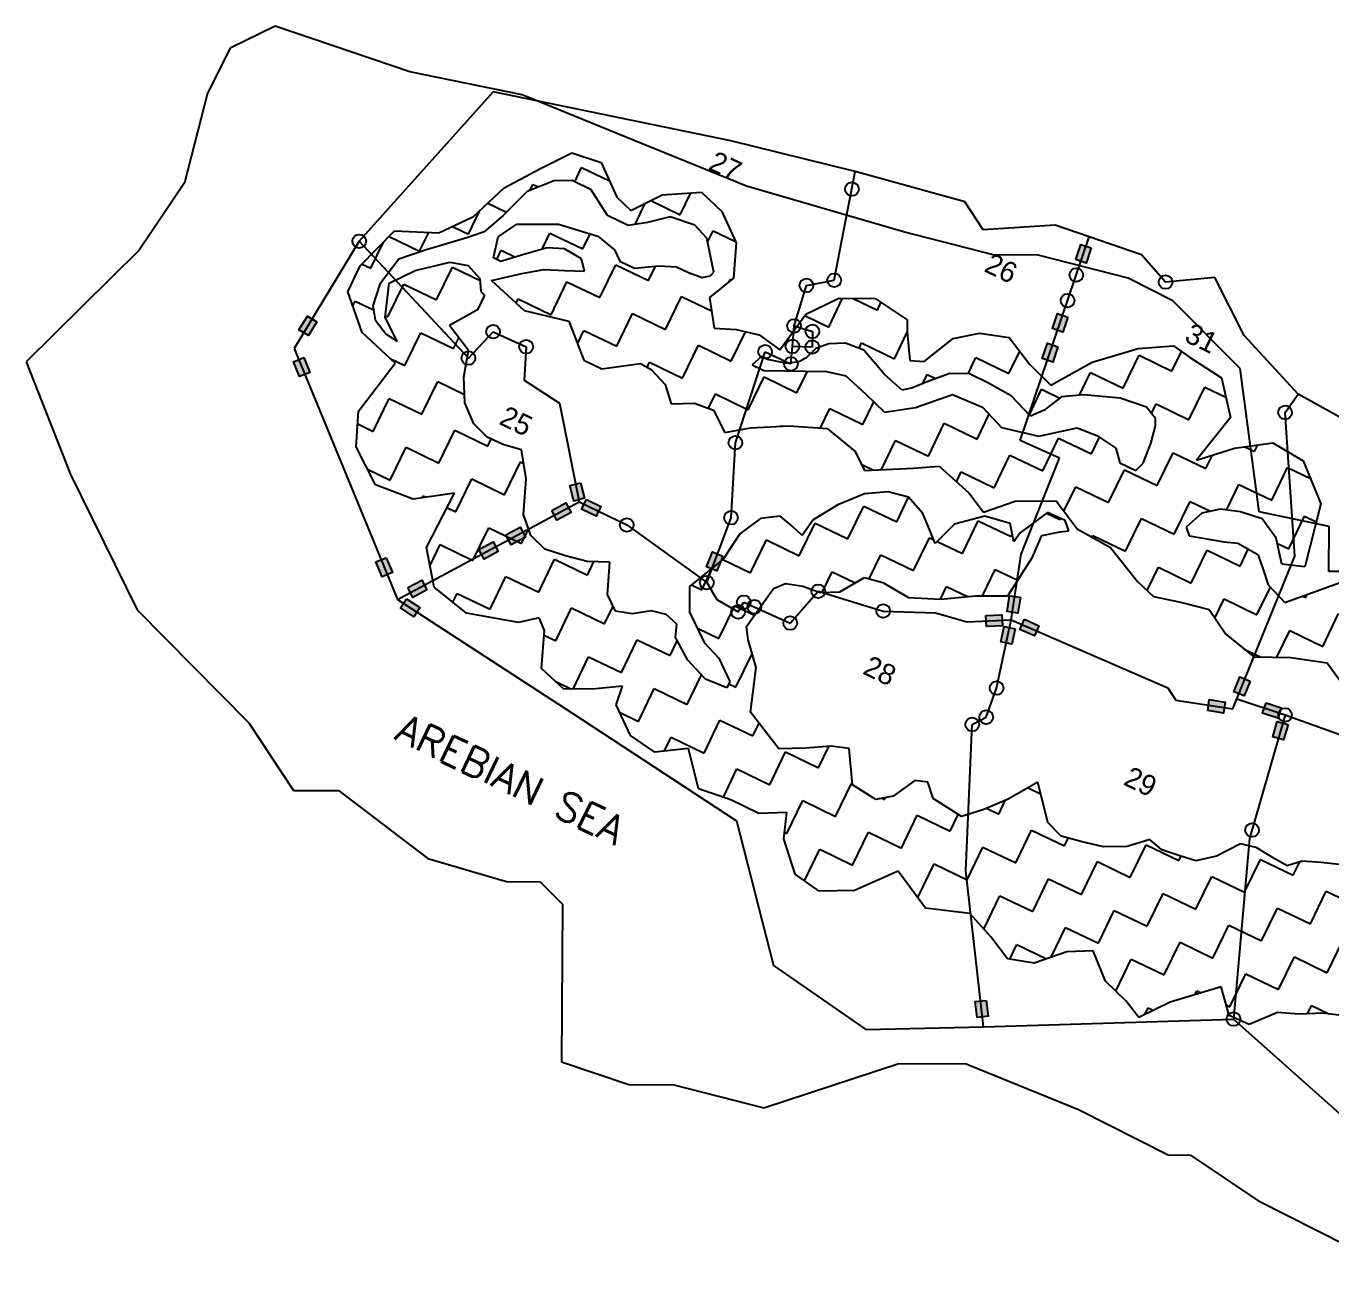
# Model space of a CAD drawing. Header units: metres. Extents: x 311750 to 314278, y 1901460 to 1902831.
# Drawn here: x 311750 to 312872, y 1901757 to 1902831 of the extents above; entities that cross this region are included whole.
import ezdxf

# ---------------------------------------------------------------- set-up
doc = ezdxf.new("R2010")
doc.units = ezdxf.units.M
doc.header["$MEASUREMENT"] = 0
for name, color, linetype in [('POLY_HATCH', 12, 'Continuous'), ('POLY_PARCEL', 6, 'Continuous'), ('TEXT_MAPOUT', 7, 'Continuous'), ('TEXT_PARCEL', 7, 'Continuous'), ('V_BOUND_LINE', 7, 'Continuous'), ('VILLAGE BOUNDRY', 1, 'Continuous')]:
    doc.layers.add(name, color=color, linetype=linetype)
doc.styles.get("Standard").update_dxf_attribs({"font": 'simplex.shx'})
doc.styles.add('TEXT_MAP', font='')
doc.styles.get('TEXT_MAP').set_extended_font_data('Kruti Dev 050')

msp = doc.modelspace()

# ---------------------------------------------------------------- hatches: boundary and pattern name
for points in [[(312652.6, 1902630.7), (312661.6, 1902627.6), (312666, 1902640.7), (312657, 1902643.7)], [(311984.5, 1902570.2), (311992.7, 1902565.2), (311999.8, 1902577), (311991.7, 1902581.9)], [(312632.5, 1902571.2), (312641.5, 1902568.1), (312645.9, 1902581.1), (312636.9, 1902584.2)], [(312623.8, 1902545.6), (312632.8, 1902542.5), (312637.2, 1902555.6), (312628.2, 1902558.6)], [(311985, 1902530), (311993.8, 1902533.6), (311988.6, 1902546.4), (311979.8, 1902542.7)], [(312220.9, 1902422.9), (312230.1, 1902425.3), (312226.6, 1902438.6), (312217.4, 1902436.2)], [(312218.6, 1902413), (312214.1, 1902421.4), (312201.9, 1902414.9), (312206.4, 1902406.5)], [(312240, 1902409.8), (312244.2, 1902418.3), (312231.8, 1902424.3), (312227.6, 1902415.8)], [(312179.2, 1902391.9), (312174.6, 1902400.3), (312162.5, 1902393.7), (312167.1, 1902385.3)], [(312155.9, 1902379.4), (312151.4, 1902387.8), (312139.3, 1902381.3), (312143.8, 1902372.9)], [(312056, 1902357.8), (312064.8, 1902361.4), (312059.5, 1902374.1), (312050.7, 1902370.5)], [(312335.1, 1902366.4), (312343.9, 1902362.8), (312349.1, 1902375.5), (312340.3, 1902379.1)], [(312094.6, 1902346.5), (312090.1, 1902354.9), (312078, 1902348.4), (312082.5, 1902340)], [(312083.3, 1902323.4), (312088.5, 1902331.3), (312077, 1902338.8), (312071.8, 1902330.9)], [(312593.5, 1902327.9), (312602.9, 1902326.5), (312605, 1902340.1), (312595.6, 1902341.5)], [(312589.5, 1902315.6), (312589.1, 1902325.1), (312575.4, 1902324.5), (312575.8, 1902315)], [(312617.2, 1902306.9), (312621, 1902315.7), (312608.4, 1902321.2), (312604.6, 1902312.4)], [(312588.2, 1902301.7), (312597.5, 1902299.7), (312600.4, 1902313.1), (312591.1, 1902315.1)], [(312788.6, 1902258.8), (312797.4, 1902255.2), (312802.6, 1902268), (312793.8, 1902271.6)], [(312779.6, 1902240.5), (312781.1, 1902249.9), (312767.5, 1902252.1), (312766.1, 1902242.7)], [(312826.3, 1902236), (312829.3, 1902245), (312816.3, 1902249.4), (312813.3, 1902240.4)], [(312822.2, 1902220), (312831.4, 1902217.4), (312835.2, 1902230.6), (312826, 1902233.2)], [(312567.7, 1901978.6), (312577.2, 1901979.7), (312575.6, 1901993.4), (312566.2, 1901992.3)]]:
    msp.add_hatch(color=256).paths.add_polyline_path(points)

# ---------------------------------------------------------------- linework, layer by layer
for points in [[(312666, 1902640.7), (312661.6, 1902627.6), (312652.6, 1902630.7), (312657, 1902643.7)], [(311999.8, 1902577), (311992.7, 1902565.2), (311984.5, 1902570.2), (311991.7, 1902581.9)], [(312645.9, 1902581.1), (312641.5, 1902568.1), (312632.5, 1902571.2), (312636.9, 1902584.2)], [(312637.2, 1902555.6), (312632.8, 1902542.5), (312623.8, 1902545.6), (312628.2, 1902558.6)], [(311988.6, 1902546.4), (311993.8, 1902533.6), (311985, 1902530), (311979.8, 1902542.7)], [(312226.6, 1902438.6), (312230.1, 1902425.3), (312220.9, 1902422.9), (312217.4, 1902436.2)], [(312201.9, 1902414.9), (312214.1, 1902421.4), (312218.6, 1902413), (312206.4, 1902406.5)], [(312231.8, 1902424.3), (312244.2, 1902418.3), (312240, 1902409.8), (312227.6, 1902415.8)], [(312162.5, 1902393.7), (312174.6, 1902400.3), (312179.2, 1902391.9), (312167.1, 1902385.3)], [(312139.3, 1902381.3), (312151.4, 1902387.8), (312155.9, 1902379.4), (312143.8, 1902372.9)], [(312059.5, 1902374.1), (312064.8, 1902361.4), (312056, 1902357.8), (312050.7, 1902370.5)], [(312349.1, 1902375.5), (312343.9, 1902362.8), (312335.1, 1902366.4), (312340.3, 1902379.1)], [(312078, 1902348.4), (312090.1, 1902354.9), (312094.6, 1902346.5), (312082.5, 1902340)], [(312077, 1902338.8), (312088.5, 1902331.3), (312083.3, 1902323.4), (312071.8, 1902330.9)], [(312605, 1902340.1), (312602.9, 1902326.5), (312593.5, 1902327.9), (312595.6, 1902341.5)], [(312575.4, 1902324.5), (312589.1, 1902325.1), (312589.5, 1902315.6), (312575.8, 1902315)], [(312608.4, 1902321.2), (312621, 1902315.7), (312617.2, 1902306.9), (312604.6, 1902312.4)], [(312600.4, 1902313.1), (312597.5, 1902299.7), (312588.2, 1902301.7), (312591.1, 1902315.1)], [(312802.6, 1902268), (312797.4, 1902255.2), (312788.6, 1902258.8), (312793.8, 1902271.6)], [(312767.5, 1902252.1), (312781.1, 1902249.9), (312779.6, 1902240.5), (312766.1, 1902242.7)], [(312816.3, 1902249.4), (312829.3, 1902245), (312826.3, 1902236), (312813.3, 1902240.4)], [(312835.2, 1902230.6), (312831.4, 1902217.4), (312822.2, 1902220), (312826, 1902233.2)], [(312575.6, 1901993.4), (312577.2, 1901979.7), (312567.7, 1901978.6), (312566.2, 1901992.3)]]:
    msp.add_lwpolyline(points, close=True)
for centre in [(312460.1, 1902691.3), (312036.3, 1902646.4), (312653.1, 1902617.4), (312421, 1902608.4), (312444.9, 1902612.8), (312729.9, 1902611.2), (312645.6, 1902595.3), (312151.5, 1902568.6), (312410.4, 1902573.6), (312426.1, 1902568.8), (312130.2, 1902545.9), (312179.9, 1902555.6), (312385.4, 1902551.3), (312408.9, 1902555.9), (312426, 1902555.4), (312407.6, 1902540.9), (312832.7, 1902499.1), (312359.9, 1902473.1), (312266.4, 1902402.3), (312356.1, 1902408.5), (312335.3, 1902352.8), (312431.1, 1902345.3), (312367.1, 1902335.9), (312362.2, 1902327.6), (312376.2, 1902331.9), (312487, 1902328.3), (312407, 1902317.9), (312584.5, 1902262), (312575.6, 1902237), (312832.6, 1902238.9), (312563.6, 1902230.7), (312804.3, 1902139.9), (312788.3, 1901977.3)]:
    msp.add_circle(centre, 5.89)
at = {"layer": 'POLY_HATCH'}
for p, q in [((312192.2, 1902708.9), (312219.3, 1902722.3)), ((312219.3, 1902722.3), (312244.3, 1902714.2)), ((312160.9, 1902692.2), (312192.2, 1902708.9)), ((312244.3, 1902714.2), (312257.9, 1902684.3)), ((312203.9, 1902698.4), (312180.9, 1902689.3)), ((312219.5, 1902698.6), (312203.9, 1902698.4)), ((312235.9, 1902690.7), (312219.5, 1902698.6)), ((312134.5, 1902667.6), (312160.9, 1902692.2)), ((312180.9, 1902689.3), (312160, 1902668.4)), ((312250, 1902668.4), (312235.9, 1902690.7)), ((312269.9, 1902672.8), (312297, 1902686.2)), ((312297, 1902686.2), (312330.7, 1902688.5)), ((312330.7, 1902688.5), (312348.2, 1902672)), ((312257.9, 1902684.3), (312269.9, 1902672.8)), ((312104.9, 1902653.6), (312134.5, 1902667.6)), ((312160, 1902668.4), (312143.9, 1902654.4)), ((312267.6, 1902659.9), (312250, 1902668.4)), ((312303.7, 1902667.3), (312284.4, 1902662.6)), ((312325.1, 1902660.1), (312303.7, 1902667.3)), ((312348.2, 1902672), (312360.4, 1902645.1)), ((312037, 1902625.1), (312066.7, 1902655.2)), ((312066.7, 1902655.2), (312104.9, 1902653.6)), ((312143.9, 1902654.4), (312129, 1902649.2)), ((312155.9, 1902650.2), (312172, 1902661.1)), ((312172, 1902661.1), (312207.6, 1902661)), ((312207.6, 1902661), (312241.5, 1902650.8)), ((312284.4, 1902662.6), (312267.6, 1902659.9)), ((312335.2, 1902649), (312325.1, 1902660.1)), ((312129, 1902649.2), (312092.9, 1902638.8)), ((312151.8, 1902632.1), (312155.9, 1902650.2)), ((312241.5, 1902650.8), (312256, 1902639.1)), ((312341.3, 1902619.7), (312335.2, 1902649)), ((312360.4, 1902645.1), (312358.1, 1902614.6)), ((312070.5, 1902630.9), (312054, 1902609.5)), ((312092.9, 1902638.8), (312070.5, 1902630.9)), ((312158, 1902629), (312151.8, 1902632.1)), ((312178, 1902634.9), (312158, 1902629)), ((312197.9, 1902640.8), (312178, 1902634.9)), ((312212.9, 1902639.8), (312197.9, 1902640.8)), ((312227.4, 1902631.2), (312212.9, 1902639.8)), ((312230, 1902620.7), (312227.4, 1902631.2)), ((312256, 1902639.1), (312260.5, 1902629.2)), ((312026.5, 1902602.8), (312037, 1902625.1)), ((312062.1, 1902610.2), (312084.4, 1902621.1)), ((312084.4, 1902621.1), (312114.3, 1902628.4)), ((312114.3, 1902628.4), (312130, 1902625.5)), ((312130, 1902625.5), (312140.1, 1902614.4)), ((312176.3, 1902618.7), (312195, 1902622)), ((312195, 1902622), (312213.2, 1902621.1)), ((312213.2, 1902621.1), (312230, 1902620.7)), ((312260.5, 1902629.2), (312273.1, 1902623.1)), ((312273.1, 1902623.1), (312294.3, 1902625.3)), ((312294.3, 1902625.3), (312309.3, 1902624.3)), ((312309.3, 1902624.3), (312319.4, 1902619.4)), ((312319.4, 1902619.4), (312331.3, 1902615.2)), ((312338.2, 1902616.5), (312341.3, 1902619.7)), ((312054, 1902609.5), (312048, 1902590.7)), ((312058.7, 1902580.8), (312062.1, 1902610.2)), ((312140.1, 1902614.4), (312140.9, 1902603.2)), ((312150.2, 1902612.7), (312176.3, 1902618.7)), ((312178.1, 1902586.9), (312150.2, 1902612.7)), ((312331.3, 1902615.2), (312338.2, 1902616.5)), ((312358.1, 1902614.6), (312337.5, 1902598.1)), ((312038.8, 1902567.8), (312026.5, 1902602.8)), ((312144.1, 1902600.1), (312138, 1902587.5)), ((312140.9, 1902603.2), (312144.1, 1902600.1)), ((312337.5, 1902598.1), (312341.7, 1902571.6)), ((312420.4, 1902583.7), (312448.8, 1902597.3)), ((312448.8, 1902597.3), (312480.1, 1902597)), ((312480.1, 1902597), (312507.6, 1902578.9)), ((312048, 1902590.7), (312050, 1902578.8)), ((312138, 1902587.5), (312113.9, 1902573.9)), ((312178.1, 1902586.9), (312216.6, 1902577.7)), ((312050, 1902578.8), (312059.6, 1902566.5)), ((312069, 1902560.3), (312058.7, 1902580.8)), ((312216.6, 1902577.7), (312229.4, 1902544.2)), ((312398.2, 1902552.9), (312420.4, 1902583.7)), ((312507.6, 1902578.9), (312507.7, 1902568.6)), ((312067.2, 1902541.5), (312038.8, 1902567.8)), ((312059.6, 1902566.5), (312069, 1902560.3)), ((312130.3, 1902552.4), (312113.9, 1902573.9)), ((312341.7, 1902571.6), (312360.4, 1902570.6)), ((312360.4, 1902570.6), (312380.2, 1902565.9)), ((312380.2, 1902565.9), (312398.2, 1902552.9)), ((312507.7, 1902568.6), (312509.8, 1902543.7)), ((312522.3, 1902542.8), (312547.1, 1902562.7)), ((312547.1, 1902562.7), (312569.7, 1902567.4)), ((312569.7, 1902567.4), (312595.4, 1902563.6)), ((312595.4, 1902563.6), (312613.1, 1902540.5)), ((312126.4, 1902529.5), (312130.3, 1902552.4)), ((312429.1, 1902554.1), (312420.5, 1902545.8)), ((312440.3, 1902558), (312429.1, 1902554.1)), ((312454.6, 1902558.8), (312440.3, 1902558)), ((312470.4, 1902552.8), (312454.6, 1902558.8)), ((312488.2, 1902531.8), (312470.4, 1902552.8)), ((312666.8, 1902542.5), (312706.2, 1902554.2)), ((312706.2, 1902554.2), (312736.8, 1902556.3)), ((312736.8, 1902556.3), (312750.5, 1902546.8)), ((312035.7, 1902500.3), (312067.2, 1902541.5)), ((312229.4, 1902544.2), (312245.1, 1902536.7)), ((312245.1, 1902536.7), (312278.2, 1902541.3)), ((312278.2, 1902541.3), (312287.3, 1902536)), ((312382.3, 1902547.2), (312374.3, 1902540.2)), ((312387.4, 1902544.8), (312382.3, 1902547.2)), ((312404.3, 1902541.2), (312387.4, 1902544.8)), ((312414.3, 1902542.6), (312404.3, 1902541.2)), ((312420.5, 1902545.8), (312414.3, 1902542.6)), ((312509.8, 1902543.7), (312522.3, 1902542.8)), ((312613.1, 1902540.5), (312631.2, 1902522.7)), ((312631.2, 1902522.7), (312666.8, 1902542.5)), ((312750.5, 1902546.8), (312777.9, 1902529)), ((312127.2, 1902507.4), (312126.4, 1902529.5)), ((312287.3, 1902536), (312299.5, 1902523.1)), ((312374.3, 1902540.2), (312384.4, 1902535.3)), ((312384.4, 1902535.3), (312438.1, 1902534.2)), ((312438.1, 1902534.2), (312455, 1902530.7)), ((312455, 1902530.7), (312472.1, 1902514.7)), ((312503.3, 1902518.2), (312488.2, 1902531.8)), ((312544.4, 1902532.6), (312527.6, 1902526.7)), ((312561.3, 1902532.2), (312544.4, 1902532.6)), ((312577.6, 1902524.3), (312561.3, 1902532.2)), ((312777.9, 1902529), (312785.7, 1902494.8)), ((312299.5, 1902523.1), (312304.6, 1902506.4)), ((312512.1, 1902520.2), (312503.3, 1902518.2)), ((312527.6, 1902526.7), (312512.1, 1902520.2)), ((312597.2, 1902513.3), (312577.6, 1902524.3)), ((312134.8, 1902489.2), (312127.2, 1902507.4)), ((312304.6, 1902506.4), (312324.8, 1902507.2)), ((312324.8, 1902507.2), (312341, 1902501.1)), ((312472.1, 1902514.7), (312488, 1902499.3)), ((312514.8, 1902503.4), (312546.5, 1902514.5)), ((312546.5, 1902514.5), (312572.3, 1902503.6)), ((312613.7, 1902496), (312597.2, 1902513.3)), ((312640.3, 1902512.6), (312625.5, 1902501.2)), ((312659.6, 1902514.2), (312640.3, 1902512.6)), ((312690.9, 1902511.5), (312659.6, 1902514.2)), ((312713.5, 1902503.7), (312690.9, 1902511.5)), ((312033.7, 1902469.4), (312035.7, 1902500.3)), ((312341, 1902501.1), (312350.7, 1902481.8)), ((312488, 1902499.3), (312514.8, 1902503.4)), ((312572.3, 1902503.6), (312588.8, 1902486.3)), ((312625.5, 1902501.2), (312613.7, 1902496)), ((312721.2, 1902493.8), (312713.5, 1902503.7)), ((312146.5, 1902477.9), (312134.8, 1902489.2)), ((312350.7, 1902481.8), (312372.9, 1902486)), ((312372.9, 1902486), (312406.1, 1902487.6)), ((312406.1, 1902487.6), (312438.8, 1902485.4)), ((312438.8, 1902485.4), (312462.9, 1902465.5)), ((312588.8, 1902486.3), (312620.8, 1902478.6)), ((312620.8, 1902478.6), (312653.8, 1902486)), ((312653.8, 1902486), (312670.8, 1902479.3)), ((312717.1, 1902472.5), (312721.3, 1902487.5)), ((312721.3, 1902487.5), (312721.2, 1902493.8)), ((312785.7, 1902494.8), (312756.6, 1902458.2)), ((312160.8, 1902471.2), (312146.5, 1902477.9)), ((312670.8, 1902479.3), (312687.2, 1902468.3)), ((312789.2, 1902468.4), (312822.1, 1902473)), ((312822.1, 1902473), (312848.3, 1902457.5)), ((312050.3, 1902436.9), (312033.7, 1902469.4)), ((312175.8, 1902466.9), (312160.8, 1902471.2)), ((312180, 1902441.9), (312175.8, 1902466.9)), ((312462.9, 1902465.5), (312470.9, 1902449.3)), ((312687.2, 1902468.3), (312690.5, 1902455.9)), ((312710.5, 1902455.5), (312717.1, 1902472.5)), ((312756.6, 1902458.2), (312789.2, 1902468.4)), ((312470.9, 1902449.3), (312513.2, 1902451.2)), ((312513.2, 1902451.2), (312535.2, 1902452.9)), ((312535.2, 1902452.9), (312560.6, 1902430)), ((312690.5, 1902455.9), (312704.3, 1902449.2)), ((312704.3, 1902449.2), (312710.5, 1902455.5)), ((312848.3, 1902457.5), (312863.4, 1902420.6)), ((312177.5, 1902411.4), (312180, 1902441.9)), ((312082.7, 1902424.5), (312050.3, 1902436.9)), ((312118.2, 1902429.8), (312082.7, 1902424.5)), ((312094.2, 1902383), (312118.2, 1902429.8)), ((312471, 1902429), (312448, 1902419.6)), ((312491.4, 1902430.9), (312471, 1902429)), ((312508.7, 1902426.1), (312491.4, 1902430.9)), ((312560.6, 1902430), (312573.2, 1902413.3)), ((312448, 1902419.6), (312426.7, 1902406.7)), ((312521.1, 1902412.2), (312508.7, 1902426.1)), ((312573.2, 1902413.3), (312600.6, 1902422.7)), ((312600.6, 1902422.7), (312635.9, 1902423.2)), ((312635.9, 1902423.2), (312653.7, 1902399.1)), ((312863.4, 1902420.6), (312849.7, 1902366.4)), ((312184, 1902393.2), (312177.5, 1902411.4)), ((312381.6, 1902408), (312363.7, 1902394.7)), ((312398.5, 1902410), (312381.6, 1902408)), ((312408.3, 1902401.6), (312398.5, 1902410)), ((312426.7, 1902406.7), (312417.4, 1902393.2)), ((312526.9, 1902398.5), (312521.1, 1902412.2)), ((312574.4, 1902410), (312548.3, 1902402.9)), ((312596.2, 1902403.5), (312574.4, 1902410)), ((312628.3, 1902413), (312604.9, 1902395.5)), ((312643.5, 1902406.2), (312628.3, 1902413)), ((312646.6, 1902397.3), (312643.5, 1902406.2)), ((312761.1, 1902412.5), (312747.5, 1902400.4)), ((312776.7, 1902415.8), (312761.1, 1902412.5)), ((312794.2, 1902413.6), (312776.7, 1902415.8)), ((312813, 1902407.6), (312794.2, 1902413.6)), ((312825.1, 1902390.9), (312813, 1902407.6)), ((312363.7, 1902394.7), (312349.6, 1902373.1)), ((312417.4, 1902393.2), (312408.3, 1902401.6)), ((312531.6, 1902386.3), (312526.9, 1902398.5)), ((312548.3, 1902402.9), (312531.6, 1902386.3)), ((312599.5, 1902387.8), (312596.2, 1902403.5)), ((312604.9, 1902395.5), (312599.5, 1902387.8)), ((312623.4, 1902393.3), (312638.9, 1902396.5)), ((312638.9, 1902396.5), (312646.6, 1902397.3)), ((312653.7, 1902399.1), (312682.6, 1902382.8)), ((312747.5, 1902400.4), (312750.1, 1902393)), ((312196, 1902381.4), (312184, 1902393.2)), ((312615.5, 1902374.5), (312623.4, 1902393.3)), ((312750.1, 1902393), (312780.2, 1902387.8)), ((312780.2, 1902387.8), (312792.1, 1902386.7)), ((312792.1, 1902386.7), (312809.1, 1902376.9)), ((312829.8, 1902368.5), (312825.1, 1902390.9)), ((312100.8, 1902348.8), (312094.2, 1902383)), ((312213.8, 1902375.7), (312196, 1902381.4)), ((312232.3, 1902371), (312213.8, 1902375.7)), ((312349.6, 1902373.1), (312320.4, 1902349.3)), ((312594.3, 1902341.5), (312615.5, 1902374.5)), ((312682.6, 1902382.8), (312705.6, 1902353.7)), ((312809.1, 1902376.9), (312813.7, 1902363.9)), ((312252, 1902370.4), (312232.3, 1902371)), ((312249.8, 1902342.6), (312252, 1902370.4)), ((312813.7, 1902363.9), (312818.2, 1902350.8)), ((312849.7, 1902366.4), (312829.8, 1902368.5)), ((312392.6, 1902347.6), (312403.1, 1902352.1)), ((312403.1, 1902352.1), (312418, 1902349.8)), ((312418, 1902349.8), (312432.8, 1902344.1)), ((312449.6, 1902344.9), (312471, 1902357)), ((312471, 1902357), (312486.7, 1902352.9)), ((312486.7, 1902352.9), (312508.8, 1902340)), ((312705.6, 1902353.7), (312719.5, 1902340.7)), ((312818.2, 1902350.8), (312832.4, 1902335.7)), ((312832.4, 1902335.7), (312886.3, 1902355.2)), ((312128.6, 1902326.4), (312100.8, 1902348.8)), ((312256.6, 1902328.3), (312249.8, 1902342.6)), ((312320.4, 1902349.3), (312320.5, 1902327.3)), ((312369.5, 1902315.1), (312392.6, 1902347.6)), ((312432.8, 1902344.1), (312449.6, 1902344.9)), ((312508.8, 1902340), (312536.6, 1902338.5)), ((312536.6, 1902338.5), (312566.5, 1902341.4)), ((312566.5, 1902341.4), (312594.3, 1902341.5)), ((312719.5, 1902340.7), (312742.6, 1902335.9)), ((312271.1, 1902325.9), (312256.6, 1902328.3)), ((312287.6, 1902328.4), (312271.1, 1902325.9)), ((312300.2, 1902325.4), (312287.6, 1902328.4)), ((312320.5, 1902327.3), (312333.1, 1902301.2)), ((312742.6, 1902335.9), (312767.3, 1902329.6)), ((312767.3, 1902329.6), (312781.6, 1902308.4)), ((312173.2, 1902318.4), (312128.6, 1902326.4)), ((312191.2, 1902322.3), (312173.2, 1902318.4)), ((312195.7, 1902311.6), (312191.2, 1902322.3)), ((312309.5, 1902317.1), (312300.2, 1902325.4)), ((312308.3, 1902305.4), (312309.5, 1902317.1)), ((312193.2, 1902278.9), (312195.7, 1902311.6)), ((312318.9, 1902286.1), (312308.3, 1902305.4)), ((312370.8, 1902303.6), (312369.5, 1902315.1)), ((312781.6, 1902308.4), (312805.9, 1902288.8)), ((312333.1, 1902301.2), (312345.5, 1902287.6)), ((312377.6, 1902279.7), (312370.8, 1902303.6)), ((312334.1, 1902269.8), (312318.9, 1902286.1)), ((312345.5, 1902287.6), (312355.2, 1902267.7)), ((312805.9, 1902288.8), (312837.7, 1902288.3)), ((312837.7, 1902288.3), (312868.8, 1902283.6)), ((312868.8, 1902283.6), (312889.6, 1902255.3)), ((312212.2, 1902261.1), (312193.2, 1902278.9)), ((312372.9, 1902241.4), (312377.6, 1902279.7)), ((312239.9, 1902261.3), (312212.2, 1902261.1)), ((312262.9, 1902263.7), (312239.9, 1902261.3)), ((312257.3, 1902247.5), (312262.9, 1902263.7)), ((312352.6, 1902262.2), (312334.1, 1902269.8)), ((312355.2, 1902267.7), (312352.6, 1902262.2)), ((312269.7, 1902221.1), (312257.3, 1902247.5)), ((312397.3, 1902209.7), (312372.9, 1902241.4)), ((312290.5, 1902207), (312269.7, 1902221.1)), ((312319.6, 1902210.1), (312290.5, 1902207)), ((312328, 1902175.4), (312319.6, 1902210.1)), ((312420.2, 1902210.2), (312397.3, 1902209.7)), ((312442.2, 1902212.1), (312420.2, 1902210.2)), ((312457.8, 1902210.1), (312442.2, 1902212.1)), ((312460.6, 1902178.7), (312457.8, 1902210.1)), ((312514.2, 1902182.5), (312495.5, 1902168.9)), ((312525.5, 1902181), (312514.2, 1902182.5)), ((312356, 1902166), (312328, 1902175.4)), ((312480.6, 1902166.2), (312460.6, 1902178.7)), ((312529.9, 1902166.9), (312525.5, 1902181)), ((312619.9, 1902181), (312594.6, 1902166.4)), ((312628.6, 1902146.5), (312619.9, 1902181)), ((312379.9, 1902154.1), (312356, 1902166)), ((312495.5, 1902168.9), (312480.6, 1902166.2)), ((312554.4, 1902151.4), (312529.9, 1902166.9)), ((312594.6, 1902166.4), (312573.6, 1902157.6)), ((312404.2, 1902155), (312379.9, 1902154.1)), ((312401.6, 1902132.2), (312404.2, 1902155)), ((312573.6, 1902157.6), (312554.4, 1902151.4)), ((312640.2, 1902134.5), (312628.6, 1902146.5)), ((312411.3, 1902101.8), (312401.6, 1902132.2)), ((312658.2, 1902129.7), (312640.2, 1902134.5)), ((312676.4, 1902125.5), (312658.2, 1902129.7)), ((312696.9, 1902125.7), (312676.4, 1902125.5)), ((312716.4, 1902131.9), (312696.9, 1902125.7)), ((312726.8, 1902122.8), (312716.4, 1902131.9)), ((312794.3, 1902127.9), (312773.7, 1902117.3)), ((312807.9, 1902125), (312794.3, 1902127.9)), ((312823.9, 1902115.2), (312807.9, 1902125)), ((312742.2, 1902117.8), (312726.8, 1902122.8)), ((312756, 1902113.4), (312742.2, 1902117.8)), ((312773.7, 1902117.3), (312756, 1902113.4)), ((312834.4, 1902109), (312823.9, 1902115.2)), ((312499.8, 1902104.4), (312462.2, 1902087.8)), ((312523.5, 1902072.6), (312499.8, 1902104.4)), ((312847.4, 1902113.2), (312834.4, 1902109)), ((312863.8, 1902111.9), (312847.4, 1902113.2)), ((312879.2, 1902110.2), (312863.8, 1902111.9)), ((312431.9, 1902087.3), (312411.3, 1902101.8)), ((312462.2, 1902087.8), (312431.9, 1902087.3)), ((312561.6, 1902068.1), (312523.5, 1902072.6)), ((312579.5, 1902048), (312561.6, 1902068.1)), ((312593.9, 1902029.2), (312579.5, 1902048)), ((312667.7, 1902036), (312645, 1902035.1)), ((312678.2, 1902009.8), (312667.7, 1902036)), ((312616.9, 1902025.5), (312593.9, 1902029.2)), ((312645, 1902035.1), (312616.9, 1902025.5)), ((312695.9, 1901992.6), (312678.2, 1902009.8)), ((312777.7, 1902005), (312733.9, 1901991.9)), ((312784.5, 1901980.5), (312777.7, 1902005)), ((312706.9, 1901978.7), (312695.9, 1901992.6)), ((312733.9, 1901991.9), (312706.9, 1901978.7)), ((312801.7, 1901972.6), (312784.5, 1901980.5)), ((312826.1, 1901982.9), (312801.7, 1901972.6)), ((312844.9, 1901981.6), (312826.1, 1901982.9)), ((312865.4, 1901982.3), (312844.9, 1901981.6)), ((312883.4, 1901980.2), (312865.4, 1901982.3))]:
    msp.add_line(p, q, dxfattribs=at)
at = {"layer": 'POLY_HATCH', "linetype": 'Continuous'}
for p, q in [((312221.7, 1902697.6), (312227.6, 1902709.9)), ((312227.6, 1902709.9), (312251.5, 1902698.4)), ((312183.3, 1902690.2), (312185.7, 1902695.3)), ((312185.7, 1902695.3), (312190.4, 1902693.1)), ((312312.4, 1902669), (312321.5, 1902687.9)), ((312146.9, 1902679.2), (312163, 1902671.4)), ((312273.7, 1902660.9), (312282.4, 1902679)), ((312287, 1902681.3), (312312.4, 1902669)), ((312130.2, 1902652.4), (312140, 1902672.7)), ((312088.3, 1902637.8), (312096.1, 1902653.9)), ((312116.5, 1902659), (312130.2, 1902652.4)), ((312193.7, 1902639.6), (312200.4, 1902653.4)), ((312200.4, 1902653.4), (312228.6, 1902639.8)), ((312228.6, 1902639.8), (312234.9, 1902652.8)), ((312335.9, 1902645.6), (312340.7, 1902655.4)), ((312340.7, 1902655.4), (312360, 1902646.1)), ((312046.4, 1902623.2), (312057.2, 1902645.6)), ((312062, 1902650.5), (312088.3, 1902637.8)), ((312154.6, 1902630.7), (312158.5, 1902638.8)), ((312158.5, 1902638.8), (312170.8, 1902632.8)), ((312038.8, 1902626.8), (312046.4, 1902623.2)), ((312102.9, 1902595.9), (312116.6, 1902624.2)), ((312116.6, 1902624.2), (312140.2, 1902612.7)), ((312243.2, 1902597.9), (312256.9, 1902626.1)), ((312256.9, 1902626.1), (312285.1, 1902612.5)), ((312285.1, 1902612.5), (312291.2, 1902625)), ((312061, 1902581.3), (312074.7, 1902609.5)), ((312074.7, 1902609.5), (312102.9, 1902595.9)), ((312201.3, 1902583.2), (312215, 1902611.5)), ((312215, 1902611.5), (312243.2, 1902597.9)), ((312354.4, 1902611.7), (312355.3, 1902613.5)), ((312355.3, 1902613.5), (312356.2, 1902613.1)), ((312171.3, 1902593.2), (312173.1, 1902596.9)), ((312173.1, 1902596.9), (312201.3, 1902583.2)), ((312299.8, 1902570.6), (312313.4, 1902598.9)), ((312313.4, 1902598.9), (312339.3, 1902586.4)), ((312440.1, 1902572.6), (312452, 1902597.3)), ((312461.2, 1902597.2), (312482, 1902587.2)), ((312030.7, 1902590.7), (312032.7, 1902594.9)), ((312032.7, 1902594.9), (312048.6, 1902587.3)), ((312482, 1902587.2), (312485.1, 1902593.7)), ((312058.9, 1902582.3), (312061, 1902581.3)), ((312257.9, 1902556), (312271.5, 1902584.2)), ((312271.5, 1902584.2), (312299.8, 1902570.6)), ((312419.5, 1902582.5), (312440.1, 1902572.6)), ((312075.6, 1902539.4), (312089.3, 1902567.6)), ((312089.3, 1902567.6), (312117.5, 1902554)), ((312117.5, 1902554), (312122, 1902563.3)), ((312224.1, 1902558.1), (312229.6, 1902569.6)), ((312229.6, 1902569.6), (312257.9, 1902556)), ((312356.3, 1902543.3), (312368.5, 1902568.6)), ((312496.6, 1902545.3), (312507.7, 1902568.3)), ((312314.4, 1902528.7), (312328, 1902557)), ((312328, 1902557), (312356.3, 1902543.3)), ((312466.2, 1902554.4), (312468.4, 1902558.9)), ((312468.4, 1902558.9), (312496.6, 1902545.3)), ((312595.1, 1902532.7), (312604.4, 1902551.9)), ((312735.4, 1902534.6), (312743.6, 1902551.6)), ((312062.8, 1902545.6), (312075.6, 1902539.4)), ((312284, 1902537.9), (312286.1, 1902542.3)), ((312286.1, 1902542.3), (312314.4, 1902528.7)), ((312560, 1902532.2), (312566.8, 1902546.3)), ((312566.8, 1902546.3), (312595.1, 1902532.7)), ((312693.5, 1902520), (312707.1, 1902548.3)), ((312707.1, 1902548.3), (312735.4, 1902534.6)), ((312370.9, 1902501.4), (312384.6, 1902529.7)), ((312384.6, 1902529.7), (312412.8, 1902516)), ((312412.8, 1902516), (312421.8, 1902534.6)), ((312454.4, 1902530.8), (312454.7, 1902530.7)), ((312454.7, 1902530.7), (312454.8, 1902530.8)), ((312521.2, 1902524), (312524.9, 1902531.7)), ((312524.9, 1902531.7), (312532, 1902528.2)), ((312655.7, 1902513.9), (312665.2, 1902533.6)), ((312665.2, 1902533.6), (312693.5, 1902520)), ((312090.3, 1902497.5), (312103.9, 1902525.7)), ((312103.9, 1902525.7), (312126.9, 1902514.6)), ((312612.7, 1902497), (312623.3, 1902519)), ((312623.3, 1902519), (312638.8, 1902511.5)), ((312750, 1902492.7), (312763.6, 1902521)), ((312763.6, 1902521), (312781.8, 1902512.3)), ((312048.4, 1902482.8), (312062, 1902511.1)), ((312062, 1902511.1), (312090.3, 1902497.5)), ((312336.7, 1902502.7), (312342.7, 1902515.1)), ((312342.7, 1902515.1), (312370.9, 1902501.4)), ((312469.4, 1902488.8), (312478.8, 1902508.3)), ((312433.1, 1902485.8), (312441.1, 1902502.4)), ((312441.1, 1902502.4), (312469.4, 1902488.8)), ((312567.8, 1902476.1), (312578.1, 1902497.5)), ((312717.8, 1902498.2), (312721.7, 1902506.4)), ((312721.7, 1902506.4), (312750, 1902492.7)), ((312035, 1902489.3), (312048.4, 1902482.8)), ((312398.9, 1902487.3), (312399.2, 1902487.8)), ((312399.2, 1902487.8), (312400.2, 1902487.3)), ((312525.9, 1902461.5), (312539.5, 1902489.8)), ((312539.5, 1902489.8), (312567.8, 1902476.1)), ((312104.9, 1902455.6), (312118.5, 1902483.8)), ((312118.5, 1902483.8), (312146.8, 1902470.2)), ((312146.8, 1902470.2), (312149.8, 1902476.4)), ((312485.5, 1902450), (312497.6, 1902475.1)), ((312497.6, 1902475.1), (312525.9, 1902461.5)), ((312624.3, 1902448.9), (312637.9, 1902477.1)), ((312637.9, 1902477.1), (312666.2, 1902463.5)), ((312666.2, 1902463.5), (312673.1, 1902477.8)), ((312063, 1902440.9), (312076.6, 1902469.2)), ((312076.6, 1902469.2), (312104.9, 1902455.6)), ((312582.4, 1902434.2), (312596, 1902462.5)), ((312596, 1902462.5), (312624.3, 1902448.9)), ((312722.7, 1902436.2), (312736.4, 1902464.5)), ((312736.4, 1902464.5), (312764.6, 1902450.8)), ((312764.6, 1902450.8), (312770.3, 1902462.5)), ((312798, 1902469.6), (312806.5, 1902465.5)), ((312806.5, 1902465.5), (312809.3, 1902471.2)), ((312161.4, 1902428.3), (312175.1, 1902456.6)), ((312175.1, 1902456.6), (312177.7, 1902455.3)), ((312468.5, 1902454.4), (312478.2, 1902449.7)), ((312821.2, 1902423.6), (312834.8, 1902451.8)), ((312834.8, 1902451.8), (312854.6, 1902442.3)), ((312043.4, 1902450.4), (312063, 1902440.9)), ((312119.5, 1902413.7), (312133.2, 1902441.9)), ((312133.2, 1902441.9), (312161.4, 1902428.3)), ((312550.1, 1902439.5), (312554.1, 1902447.9)), ((312554.1, 1902447.9), (312582.4, 1902434.2)), ((312680.8, 1902421.6), (312694.5, 1902449.8)), ((312694.5, 1902449.8), (312722.7, 1902436.2)), ((312642.5, 1902414.3), (312652.6, 1902435.2)), ((312652.6, 1902435.2), (312680.8, 1902421.6)), ((312782.2, 1902415.1), (312792.9, 1902437.2)), ((312792.9, 1902437.2), (312821.2, 1902423.6)), ((312090.5, 1902425.7), (312091.3, 1902427.3)), ((312091.3, 1902427.3), (312093.6, 1902426.1)), ((312111.8, 1902417.4), (312119.5, 1902413.7)), ((312456.7, 1902390.3), (312470.3, 1902418.6)), ((312470.3, 1902418.6), (312498.6, 1902405)), ((312498.6, 1902405), (312508.8, 1902426.1)), ((312737.4, 1902394.3), (312751, 1902422.6)), ((312751, 1902422.6), (312768.6, 1902414.1)), ((312555.1, 1902377.7), (312568.8, 1902406)), ((312568.8, 1902406), (312597, 1902392.3)), ((312627.5, 1902412.5), (312638.9, 1902407)), ((312638.9, 1902407), (312639.5, 1902408)), ((312695.5, 1902379.7), (312709.1, 1902407.9)), ((312709.1, 1902407.9), (312737.4, 1902394.3)), ((312835.8, 1902381.7), (312849.4, 1902409.9)), ((312849.4, 1902409.9), (312859.5, 1902405.1)), ((312134.1, 1902371.8), (312147.8, 1902400)), ((312147.8, 1902400), (312176, 1902386.4)), ((312176, 1902386.4), (312182, 1902398.8)), ((312414.8, 1902375.7), (312428.4, 1902404)), ((312428.4, 1902404), (312456.7, 1902390.3)), ((312597, 1902392.3), (312598.1, 1902394.5)), ((312097.2, 1902367.4), (312105.9, 1902385.4)), ((312105.9, 1902385.4), (312134.1, 1902371.8)), ((312372.9, 1902361.1), (312386.5, 1902389.4)), ((312386.5, 1902389.4), (312414.8, 1902375.7)), ((312513.2, 1902363.1), (312526.9, 1902391.3)), ((312526.9, 1902391.3), (312530.3, 1902389.7)), ((312533.5, 1902388.1), (312555.1, 1902377.7)), ((312666.5, 1902391.8), (312667.2, 1902393.3)), ((312667.2, 1902393.3), (312695.5, 1902379.7)), ((312826.1, 1902386.3), (312835.8, 1902381.7)), ((312190.7, 1902344.5), (312204.3, 1902372.8)), ((312204.3, 1902372.8), (312232.6, 1902359.1)), ((312349, 1902372.6), (312372.9, 1902361.1)), ((312475, 1902356), (312485, 1902376.7)), ((312485, 1902376.7), (312513.2, 1902363.1)), ((312752, 1902352.4), (312765.6, 1902380.7)), ((312765.6, 1902380.7), (312793.9, 1902367)), ((312793.9, 1902367), (312800.9, 1902381.6)), ((312232.6, 1902359.1), (312238.2, 1902370.8)), ((312331, 1902346.5), (312340.1, 1902365.4)), ((312434.4, 1902344.2), (312443.1, 1902362.1)), ((312443.1, 1902362.1), (312463, 1902352.5)), ((312572.5, 1902341.4), (312583.4, 1902364.1)), ((312583.4, 1902364.1), (312602.8, 1902354.7)), ((312714, 1902345.9), (312723.7, 1902366)), ((312723.7, 1902366), (312752, 1902352.4)), ((312148.8, 1902329.9), (312162.4, 1902358.1)), ((312162.4, 1902358.1), (312190.7, 1902344.5)), ((312322.1, 1902350.8), (312331, 1902346.5)), ((312116.8, 1902335.9), (312120.5, 1902343.5)), ((312120.5, 1902343.5), (312148.8, 1902329.9)), ((312536.2, 1902338.5), (312541.5, 1902349.4)), ((312541.5, 1902349.4), (312559.6, 1902340.7)), ((312772.3, 1902322.2), (312780.3, 1902338.8)), ((312780.3, 1902338.8), (312808.5, 1902325.1)), ((312808.5, 1902325.1), (312820, 1902348.9)), ((312847.5, 1902341.2), (312850.4, 1902339.8)), ((312850.4, 1902339.8), (312851.9, 1902342.7)), ((312205.3, 1902302.6), (312218.9, 1902330.9)), ((312218.9, 1902330.9), (312247.2, 1902317.2)), ((312247.2, 1902317.2), (312254.6, 1902332.5)), ((312345.6, 1902304.6), (312359.3, 1902332.8)), ((312359.3, 1902332.8), (312376.3, 1902324.6)), ((312865, 1902297.9), (312878.7, 1902326.1)), ((312195.3, 1902307.4), (312205.3, 1902302.6)), ((312327.2, 1902313.5), (312345.6, 1902304.6)), ((312825.7, 1902288.5), (312836.8, 1902311.5)), ((312836.8, 1902311.5), (312865, 1902297.9)), ((312261.8, 1902275.3), (312275.5, 1902303.6)), ((312275.5, 1902303.6), (312303.7, 1902289.9)), ((312303.7, 1902289.9), (312309.8, 1902302.6)), ((312797.5, 1902295.6), (312811.8, 1902288.7)), ((312220.2, 1902261.2), (312233.6, 1902289)), ((312233.6, 1902289), (312261.8, 1902275.3)), ((312360.3, 1902262.7), (312373.9, 1902290.9)), ((312373.9, 1902290.9), (312374.5, 1902290.7)), ((312318.4, 1902248), (312330.6, 1902273.5)), ((312204.9, 1902267.9), (312218.9, 1902261.2)), ((312276.5, 1902233.4), (312290.1, 1902261.7)), ((312290.1, 1902261.7), (312318.4, 1902248)), ((312354.2, 1902265.6), (312360.3, 1902262.7)), ((312260.3, 1902241.2), (312276.5, 1902233.4)), ((312333, 1902206.1), (312346.6, 1902234.4)), ((312346.6, 1902234.4), (312374.9, 1902220.8)), ((312374.9, 1902220.8), (312380.2, 1902231.9)), ((312299, 1902207.9), (312304.7, 1902219.8)), ((312304.7, 1902219.8), (312333, 1902206.1)), ((312389.5, 1902178.9), (312403.1, 1902207.1)), ((312403.1, 1902207.1), (312431.4, 1902193.5)), ((312431.4, 1902193.5), (312440.3, 1902211.9)), ((312349.5, 1902168.2), (312361.2, 1902192.5)), ((312361.2, 1902192.5), (312389.5, 1902178.9)), ((312446, 1902151.6), (312459.7, 1902179.9)), ((312459.7, 1902179.9), (312460.6, 1902179.4)), ((312611.6, 1902176.2), (312622.4, 1902171)), ((312404.1, 1902137), (312417.8, 1902165.2)), ((312417.8, 1902165.2), (312446, 1902151.6)), ((312485.9, 1902167.2), (312487.9, 1902166.2)), ((312487.9, 1902166.2), (312488.6, 1902167.7)), ((312586.4, 1902153.6), (312592, 1902165.3)), ((312502.6, 1902124.3), (312516.2, 1902152.6)), ((312516.2, 1902152.6), (312544.5, 1902138.9)), ((312544.5, 1902138.9), (312551.4, 1902153.3)), ((312575.9, 1902158.6), (312586.4, 1902153.6)), ((312402.3, 1902137.9), (312404.1, 1902137)), ((312460.7, 1902109.7), (312474.3, 1902138)), ((312474.3, 1902138), (312502.6, 1902124.3)), ((312601, 1902111.7), (312614.6, 1902139.9)), ((312614.6, 1902139.9), (312642.9, 1902126.3)), ((312559.1, 1902097), (312572.7, 1902125.3)), ((312572.7, 1902125.3), (312601, 1902111.7)), ((312642.9, 1902126.3), (312646.1, 1902132.9)), ((312699.4, 1902099), (312713.1, 1902127.3)), ((312713.1, 1902127.3), (312741.3, 1902113.6)), ((312419.3, 1902096.2), (312432.4, 1902123.3)), ((312432.4, 1902123.3), (312460.7, 1902109.7)), ((312741.3, 1902113.6), (312743.2, 1902117.5)), ((312797.8, 1902086.4), (312811.5, 1902114.6)), ((312811.5, 1902114.6), (312839.7, 1902101)), ((312517.2, 1902082.4), (312530.8, 1902110.7)), ((312530.8, 1902110.7), (312559.1, 1902097)), ((312657.5, 1902084.4), (312671.2, 1902112.7)), ((312671.2, 1902112.7), (312699.4, 1902099)), ((312839.7, 1902101), (312845.3, 1902112.5)), ((312615.6, 1902069.8), (312629.3, 1902098)), ((312629.3, 1902098), (312657.5, 1902084.4)), ((312755.9, 1902071.7), (312769.6, 1902100)), ((312769.6, 1902100), (312797.8, 1902086.4)), ((312515.6, 1902083.2), (312517.2, 1902082.4)), ((312573.7, 1902055.1), (312587.4, 1902083.4)), ((312587.4, 1902083.4), (312615.6, 1902069.8)), ((312714, 1902057.1), (312727.7, 1902085.4)), ((312727.7, 1902085.4), (312755.9, 1902071.7)), ((312854.4, 1902059.1), (312868, 1902087.4)), ((312868, 1902087.4), (312896.3, 1902073.7)), ((312672.1, 1902042.5), (312685.8, 1902070.8)), ((312685.8, 1902070.8), (312714, 1902057.1)), ((312812.5, 1902044.5), (312826.1, 1902072.7)), ((312826.1, 1902072.7), (312854.4, 1902059.1)), ((312770.6, 1902029.8), (312784.2, 1902058.1)), ((312784.2, 1902058.1), (312812.5, 1902044.5)), ((312572.6, 1902055.7), (312573.7, 1902055.1)), ((312631.5, 1902030.5), (312643.9, 1902056.1)), ((312643.9, 1902056.1), (312672.1, 1902042.5)), ((312595.9, 1902028.9), (312602, 1902041.5)), ((312602, 1902041.5), (312627.6, 1902029.1)), ((312728.7, 1902015.2), (312742.3, 1902043.5)), ((312742.3, 1902043.5), (312770.6, 1902029.8)), ((312869, 1902017.2), (312882.6, 1902045.5)), ((312687.1, 1902001.2), (312700.4, 1902028.9)), ((312700.4, 1902028.9), (312728.7, 1902015.2)), ((312827.1, 1902002.6), (312840.7, 1902030.8)), ((312840.7, 1902030.8), (312869, 1902017.2)), ((312785.2, 1901987.9), (312798.8, 1902016.2)), ((312798.8, 1902016.2), (312827.1, 1902002.6)), ((312755.4, 1901998.3), (312756.9, 1902001.6)), ((312756.9, 1902001.6), (312760.5, 1901999.9)), ((312712.3, 1901981.4), (312715, 1901987)), ((312715, 1901987), (312719.5, 1901984.8)), ((312782, 1901989.5), (312785.2, 1901987.9)), ((312852, 1901981.9), (312855.4, 1901988.9)), ((312855.4, 1901988.9), (312870.3, 1901981.7))]:
    msp.add_line(p, q, dxfattribs=at)
at = {"layer": 'POLY_PARCEL'}
for p, q in [((312444.9, 1902612.8), (312463, 1902706.3)), ((312036.3, 1902646.4), (312130.2, 1902545.9)), ((312604.9, 1902474.9), (312664.2, 1902650.1)), ((312410.4, 1902573.6), (312421, 1902608.4)), ((312421, 1902608.4), (312444.9, 1902612.8)), ((312130.2, 1902545.9), (312151.5, 1902568.6)), ((312151.5, 1902568.6), (312179.9, 1902555.6)), ((312408.9, 1902555.9), (312410.4, 1902573.6)), ((312410.4, 1902573.6), (312426.1, 1902568.8)), ((312426.1, 1902568.8), (312426, 1902555.4)), ((312179.9, 1902555.6), (312178.3, 1902526.8)), ((312407.6, 1902540.9), (312408.9, 1902555.9)), ((312426, 1902555.4), (312408.9, 1902555.9)), ((312359.9, 1902473.1), (312385.4, 1902551.3)), ((312385.4, 1902551.3), (312407.6, 1902540.9)), ((312178.3, 1902526.8), (312208.5, 1902507)), ((312208.5, 1902507), (312225.4, 1902422.1)), ((312832.7, 1902499.1), (312844, 1902514.8)), ((312841.2, 1902375.6), (312832.7, 1902499.1)), ((312356.1, 1902408.5), (312359.9, 1902473.1)), ((312638.5, 1902459.9), (312604.9, 1902474.9)), ((312605.8, 1902377.3), (312638.5, 1902459.9)), ((312069.2, 1902338.2), (312225.4, 1902422.1)), ((312225.4, 1902422.1), (312266.4, 1902402.3)), ((312335.3, 1902352.8), (312356.1, 1902408.5)), ((312266.4, 1902402.3), (312335.3, 1902352.8)), ((312597.2, 1902320.8), (312605.8, 1902377.3)), ((312791.3, 1902252.8), (312841.2, 1902375.6)), ((312335.3, 1902352.8), (312343.9, 1902338.1)), ((312407, 1902317.9), (312431.1, 1902345.3)), ((312431.1, 1902345.3), (312487, 1902328.3)), ((312343.9, 1902338.1), (312362.2, 1902327.6)), ((312362.2, 1902327.6), (312367.1, 1902335.9)), ((312367.1, 1902335.9), (312407, 1902317.9)), ((312487, 1902328.3), (312532, 1902326.8)), ((312532, 1902326.8), (312559.3, 1902318.9)), ((312559.3, 1902318.9), (312597.2, 1902320.8)), ((312584.5, 1902262), (312597.2, 1902320.8)), ((312597.2, 1902320.8), (312731.8, 1902262.3)), ((312575.6, 1902237), (312584.5, 1902262)), ((312731.8, 1902262.3), (312738.8, 1902251.7)), ((312738.8, 1902251.7), (312787.8, 1902244.1)), ((312787.8, 1902244.1), (312791.3, 1902252.8)), ((312791.3, 1902252.8), (312832.6, 1902238.9)), ((312832.6, 1902238.9), (312802.2, 1902132.6)), ((312832.6, 1902238.9), (312926.4, 1902205.3)), ((312558, 1902104.9), (312563.6, 1902230.7)), ((312563.6, 1902230.7), (312575.6, 1902237)), ((312802.2, 1902132.6), (312788.3, 1901977.3)), ((312573.4, 1901970.7), (312558, 1902104.9))]:
    msp.add_line(p, q, dxfattribs=at)
at = {"layer": 'V_BOUND_LINE'}
for p, q in [((312151.4, 1902774.8), (312036.3, 1902646.4)), ((312356, 1902732.9), (312151.4, 1902774.8)), ((312463, 1902706.3), (312356, 1902732.9)), ((312557.2, 1902680.3), (312463, 1902706.3)), ((312573.1, 1902656.2), (312557.2, 1902680.3)), ((312634.8, 1902660.1), (312573.1, 1902656.2)), ((312664.2, 1902650.1), (312634.8, 1902660.1)), ((312036.3, 1902646.4), (311980.3, 1902554)), ((312709.3, 1902634.8), (312664.2, 1902650.1)), ((312729.9, 1902611.2), (312709.3, 1902634.8)), ((312772.2, 1902615.3), (312729.9, 1902611.2)), ((312797.5, 1902565.4), (312772.2, 1902615.3)), ((312844, 1902514.8), (312797.5, 1902565.4)), ((311980.3, 1902554), (312069.2, 1902338.2)), ((312889.5, 1902489.5), (312844, 1902514.8)), ((312069.2, 1902338.2), (312219.2, 1902240.6)), ((312219.2, 1902240.6), (312360.9, 1902147.7)), ((312360.9, 1902147.7), (312392.5, 1902023.4)), ((312392.5, 1902023.4), (312472, 1901968.4)), ((312472, 1901968.4), (312573.4, 1901970.7)), ((312573.4, 1901970.7), (312788.3, 1901977.3)), ((312788.3, 1901977.3), (313034.9, 1901757.2))]:
    msp.add_line(p, q, dxfattribs=at)
at = {"layer": 'VILLAGE BOUNDRY'}
for p, q in [((311964.1, 1902831.5), (311925.4, 1902812.4)), ((312079.9, 1902792.2), (311964.1, 1902831.5)), ((311925.4, 1902812.4), (311905.8, 1902773.8)), ((312176.5, 1902772.3), (312079.9, 1902792.2)), ((311905.8, 1902773.8), (311886, 1902696.6)), ((312272.9, 1902733.1), (312176.5, 1902772.3)), ((312369.4, 1902693.9), (312272.9, 1902733.1)), ((311886, 1902696.6), (311847, 1902638.8)), ((312504.5, 1902654.4), (312369.4, 1902693.9)), ((312581.7, 1902634.7), (312504.5, 1902654.4)), ((311847, 1902638.8), (311749.8, 1902542.7)), ((312620.4, 1902634.4), (312581.7, 1902634.7)), ((312697.6, 1902614.6), (312620.4, 1902634.4)), ((312736.2, 1902595.1), (312697.6, 1902614.6)), ((312793.9, 1902536.8), (312736.2, 1902595.1)), ((311749.8, 1902542.7), (311787.9, 1902445.8)), ((312810.5, 1902413.7), (312793.9, 1902536.8)), ((311787.9, 1902445.8), (311845.3, 1902329.4)), ((312870.5, 1902401), (312810.5, 1902413.7)), ((312870.3, 1902362.3), (312870.5, 1902401)), ((312908.9, 1902362.1), (312870.3, 1902362.3)), ((311845.3, 1902329.4), (311941.4, 1902232.2)), ((311941.4, 1902232.2), (311979.8, 1902174)), ((311979.8, 1902174), (312018.4, 1902173.8)), ((312018.4, 1902173.8), (312095.4, 1902115.3)), ((312095.4, 1902115.3), (312163, 1902095.6)), ((312163, 1902095.6), (312192, 1902095.4)), ((312192, 1902095.4), (312211.2, 1902076)), ((312211.2, 1902076), (312210.4, 1901940.6)), ((312210.4, 1901940.6), (312268.3, 1901921)), ((312384.2, 1901901), (312500.5, 1901939)), ((312500.5, 1901939), (312558.5, 1901938.7)), ((312558.5, 1901938.7), (312654.9, 1901899.5)), ((312268.3, 1901921), (312307, 1901920.8)), ((312307, 1901920.8), (312384.2, 1901901)), ((312654.9, 1901899.5), (312732, 1901860.4)), ((312732, 1901860.4), (312751.4, 1901860.3)), ((312751.4, 1901860.3), (312809.1, 1901821.3)), ((312809.1, 1901821.3), (312886.3, 1901782.2))]:
    msp.add_line(p, q, dxfattribs=at)

# ---------------------------------------------------------------- texts
at = {"layer": 'TEXT_MAPOUT', "ltscale": 10}
msp.add_text('AREBIAN SEA', height=24.71, rotation=334.2428, dxfattribs=at).set_placement((312065.7, 1902218.6))
at = {"layer": 'TEXT_PARCEL', "ltscale": 10, "style": 'TEXT_MAP'}
for s, p in [('27', (312335.6, 1902708.7)), ('26', (312572.8, 1902620.9)), ('31', (312745.1, 1902560.7)), ('25', (312155.6, 1902489.5)), ('28', (312468.5, 1902274.7)), ('29', (312692.7, 1902179.3))]:
    msp.add_text(s, height=17.79, rotation=334.2428, dxfattribs=at).set_placement(p)

doc.saveas('drawing.dxf')
